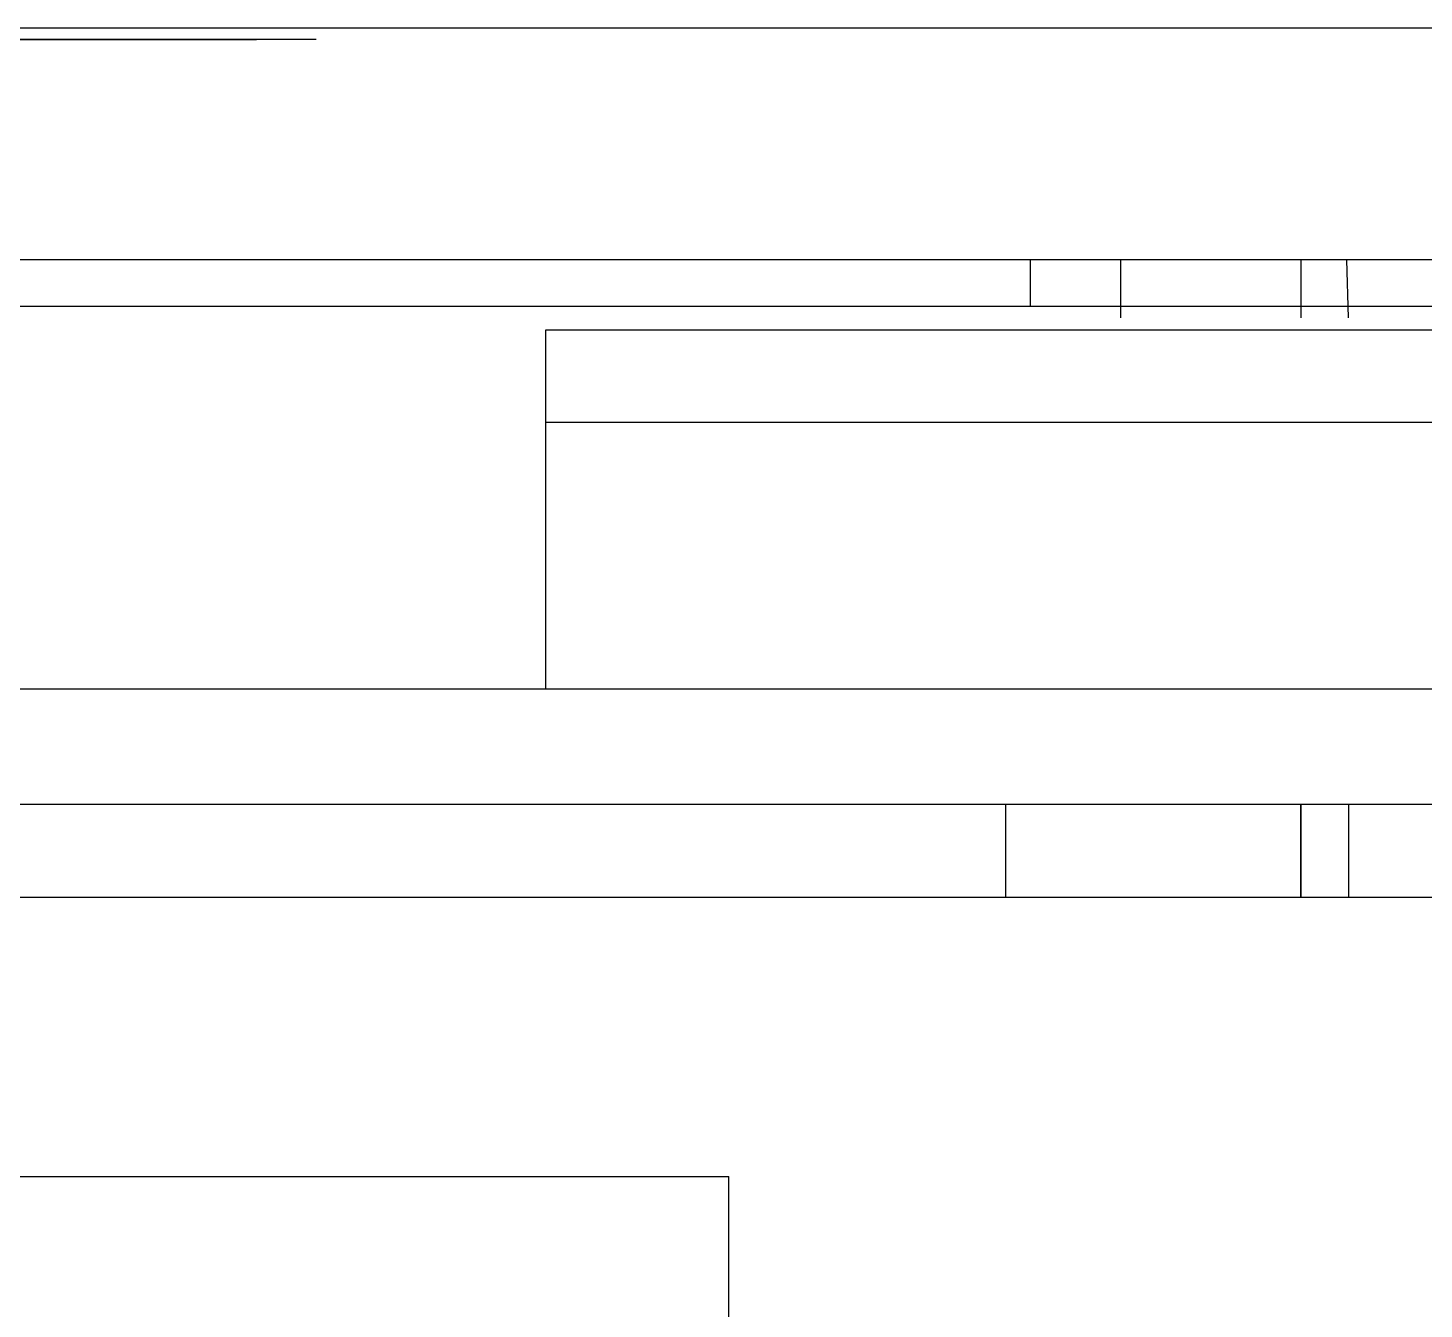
# Model space of a CAD drawing. Header units: millimetres. Extents: x -97344 to -49824, y -57049 to -40247.
# Drawn here: x -64277.71 to -64265.66, y -49593.15 to -49582.1 of the extents above; entities that cross this region are included whole.
import ezdxf

# ---------------------------------------------------------------- set-up
doc = ezdxf.new("R2010")
doc.units = ezdxf.units.MM
doc.header["$LTSCALE"] = 200
doc.linetypes.add('DOT_CENTER', pattern=[14, 12, -1, 0, -1])
for name, color, linetype in [('02___PRT_ALL_AXES', 7, 'Continuous'), ('1', 7, 'Continuous'), ('DIM', 3, 'Continuous'), ('LAY0002', 7, 'Continuous'), ('LAY0011', 7, 'Continuous')]:
    doc.layers.add(name, color=color, linetype=linetype)

# ---------------------------------------------------------------- blocks, each defined once
blk = doc.blocks.new('Top1', base_point=(668.75, -75.52))
at = {"layer": '1', "color": 1, "linetype": 'DOT_CENTER'}
for p, q in [((433.189, 34.22), (404.827, 34.22)), ((904.311, 34.22), (932.673, 34.22))]:
    blk.add_line(p, q, dxfattribs=at)
blk = doc.blocks.new('*U1466')
blk.add_blockref('Top1', (0, -50.114))
blk = doc.blocks.new('*U1467')
at = {"layer": 'DIM', "color": 0, "linetype": 'ByBlock', "lineweight": -2, "transparency": 16777216}
for p in [(5000, 0), (5500, 0)]:
    blk.add_blockref('*U1466', p, dxfattribs=at)
blk = doc.blocks.new('2250')
at = {"color": 7, "linetype": 'Continuous'}
for p, q in [((-45337.856, -64404.84), (-45577.425, -64404.84)), ((-45337.856, -64406.84), (-45577.211, -64406.84)), ((-45566.398, -64407.34), (-45566.398, -64406.84)), ((-45564.845, -64406.84), (-45564.845, -64407.34)), ((-45564.433, -64407.34), (-45564.447, -64406.84)), ((-45577.168, -64407.24), (-45337.931, -64407.24)), ((-45571.361, -64410.54), (-45571.361, -64407.443)), ((-45571.361, -64407.443), (-45487.361, -64407.443)), ((-45571.361, -64408.24), (-45487.361, -64408.24)), ((-45576.815, -64410.54), (-45438.201, -64410.54)), ((-45341.981, -64411.54), (-45576.708, -64411.54)), ((-45567.394, -64411.54), (-45567.394, -64412.34)), ((-45564.846, -64411.54), (-45564.846, -64412.34)), ((-45564.845, -64411.54), (-45564.845, -64412.34)), ((-45564.431, -64412.34), (-45564.431, -64411.54)), ((-45099.048, -64412.34), (-45576.514, -64412.34))]:
    blk.add_line(p, q, dxfattribs=at)
at = {"layer": '02___PRT_ALL_AXES', "color": 7, "linetype": 'Continuous'}
blk.add_line((-45567.181, -64406.84), (-45567.181, -64407.24), dxfattribs=at)
at = {"layer": 'LAY0002', "color": 7, "linetype": 'Continuous'}
for p in [(-45587.781, -64414.748), (-45569.781, -64433.84)]:
    blk.add_line(p, (-45569.781, -64414.748), dxfattribs=at)
at = {"layer": 'LAY0011', "color": 7, "linetype": 'Continuous'}
blk.add_line((-45098.35, -64406.84), (-45577.211, -64406.84), dxfattribs=at)
blk = doc.blocks.new('*U1488')
at = {"layer": 'DIM', "color": 3}
blk.add_blockref('2250', (45347.11, 64440.647), dxfattribs=at)
blk = doc.blocks.new('*U1489')
at = {"layer": 'DIM', "color": 0, "linetype": 'ByBlock', "lineweight": -2, "transparency": 16777216}
blk.add_blockref('*U1488', (5500, 0), dxfattribs=at)

msp = doc.modelspace()

# ---------------------------------------------------------------- block references
at = {"layer": 'DIM', "color": 3}
for name, p in [('*U1467', (-69539.665, -49641.82)), ('*U1489', (-69548.994, -49617.903))]:
    msp.add_blockref(name, p, dxfattribs=at)

doc.saveas('drawing.dxf')
